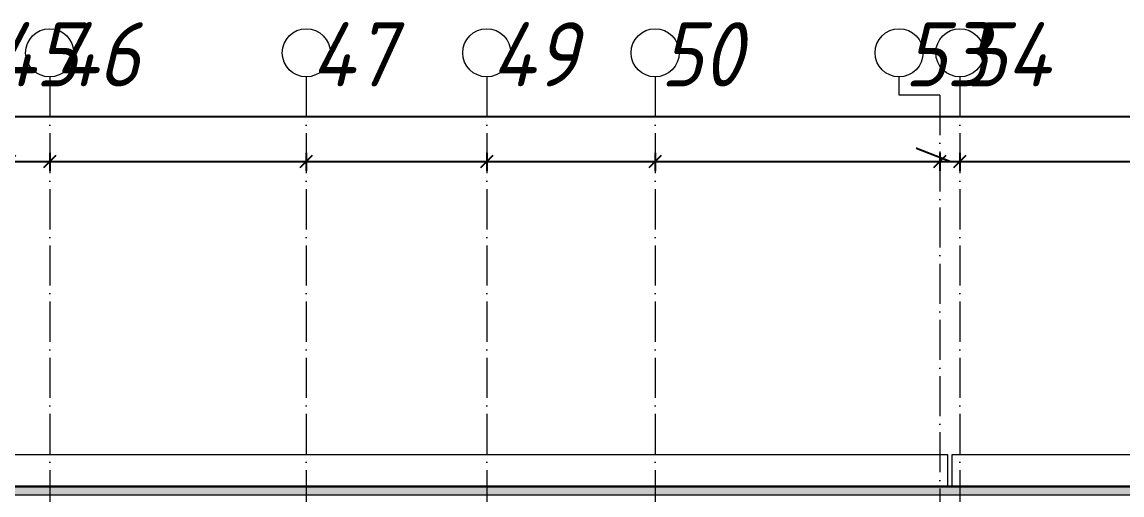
# Model space of a CAD drawing. Header units: millimetres. Extents: x -401725 to 250493, y 305116 to 802890.
# Drawn here: x -287596 to -273880, y 544698 to 550593 of the extents above; entities that cross this region are included whole.
import ezdxf

# ---------------------------------------------------------------- set-up
doc = ezdxf.new("R2010")
doc.units = ezdxf.units.MM
doc.linetypes.add('50_200_ШТРИХ_1Т_ш5_п1_п1_', pattern=[700, 500, -100, 0, -100])
for name, color, linetype, lineweight in [('A-____-____-DIMS', 7, 'Continuous', 9), ('A-FLOR-____-OTLN', 7, 'Continuous', 9), ('A-WALL-____-MCUT', 7, 'Continuous', 13), ('A-WALL-____-MCUT-3', 7, 'Continuous', 9), ('A-WALL-____-PATT-1', 7, 'Continuous', 9), ('S-GRID-____-IDEN', 7, 'Continuous', 9), ('S-GRID-____-OTLN', 7, 'Continuous', 9), ('S-GRID-____-OTLN-1', 7, '50_200_ШТРИХ_1Т_ш5_п1_п1_', 9)]:
    doc.layers.add(name, color=color, linetype=linetype, lineweight=lineweight)
doc.styles.add('ISOCPEUR_I', font='isocpeui.ttf', dxfattribs={"width": 0.9, "height": 2.5})
doc.styles.add('ISOCPEUR_I_9', font='isocpeui.ttf', dxfattribs={"width": 0.9, "height": 250})
doc.dimstyles.new('ISO-2_5_0_9К_БОЛЬШОЙ_ОСИ', dxfattribs={"dimscale": 304.8, "dimtxt": 248.995294, "dimasz": 0.492126, "dimexe": 0.393701, "dimexo": 0, "dimgap": 0, "dimtad": 1, "dimdec": 0, "dimzin": 0, "dimdsep": 46, "dimtxsty": 'ISOCPEUR_I', "dimblk1": 'OBLIQUE', "dimblk2": 'OBLIQUE', "dimsah": 1, "dimcen": 0.09, "dimdle": 0.393701, "dimazin": 0, "dimtfac": 1, "dimtdec": 4, "dimtix": 1, "dimtmove": 0, "dimatfit": 3, "dimfxl": 1, "dimtvp": 1, "dimtolj": 1, "dimtzin": 0, "dimarcsym": 2})
doc.dimstyles.new('ISO-2_5_0_9К_БОЛЬШОЙ_ОСИ_1', dxfattribs={"dimscale": 304.8, "dimtxt": 248.995294, "dimasz": 0.492126, "dimexe": 0.393701, "dimexo": 0, "dimgap": 0, "dimtad": 1, "dimdec": 0, "dimzin": 0, "dimdsep": 46, "dimtxsty": 'ISOCPEUR_I', "dimblk1": 'OBLIQUE', "dimblk2": 'OBLIQUE', "dimsah": 1, "dimcen": 0.09, "dimdle": 0.393701, "dimazin": 0, "dimtfac": 1, "dimtdec": 4, "dimtix": 1, "dimtmove": 1, "dimatfit": 3, "dimfxl": 1, "dimtvp": 1, "dimtolj": 1, "dimtzin": 0, "dimarcsym": 2})
doc.dimstyles.new('ISO-2_5_0_9К_БОЛЬШОЙ_ОСИ_2', dxfattribs={"dimscale": 304.8, "dimtxt": 248.995294, "dimasz": 0.492126, "dimexe": 0.393701, "dimexo": 0, "dimgap": 0, "dimtad": 1, "dimdec": 0, "dimzin": 0, "dimdsep": 46, "dimtxsty": 'ISOCPEUR_I_9', "dimblk1": 'OBLIQUE', "dimblk2": 'OBLIQUE', "dimsah": 1, "dimcen": 0.09, "dimdle": 0.393701, "dimazin": 0, "dimtfac": 1, "dimtdec": 4, "dimtix": 1, "dimtmove": 2, "dimatfit": 3, "dimfxl": 1, "dimtvp": 1, "dimtolj": 1, "dimtzin": 0, "dimarcsym": 2})

# ---------------------------------------------------------------- blocks, each defined once
blk = doc.blocks.new('Ось сетки - Круг_Ø6_00__ISO-2_5_0_9K_-25732049-АР1_Кладочный план подвала в осях 1-64_Ю-ЯЯ')
at = {"layer": 'S-GRID-____-IDEN'}
blk.add_circle((0, 0), 3, dxfattribs=at)
blk = doc.blocks.new('_Oblique')
at = {"color": 0, "linetype": 'ByBlock', "lineweight": -2}
blk.add_line((-0.5, -0.5), (0.5, 0.5), dxfattribs=at)
blk = doc.blocks.new('*D8525')
at = {"layer": 'A-____-____-DIMS', "color": 0, "lineweight": -2, "transparency": 16777216}
for p, q in [((-287751, 548962), (-287751, 548736)), ((-287251, 548962), (-287251, 548736)), ((-287871, 548856), (-287131, 548856))]:
    blk.add_line(p, q, dxfattribs=at)
at = {"layer": 'Defpoints', "color": 0, "transparency": 16777216}
for p in [(-287751, 548962), (-287251, 548962), (-287251, 548856)]:
    blk.add_point(p, dxfattribs=at)
at = {"layer": 'A-____-____-DIMS', "color": 0, "lineweight": -2, "transparency": 16777216, "xscale": 150, "yscale": 150, "zscale": 150, "rotation": 180}
blk.add_blockref('_Oblique', (-287751, 548856), dxfattribs=at)
at = {"layer": 'A-____-____-DIMS', "color": 0, "lineweight": -2, "transparency": 16777216, "xscale": 150, "yscale": 150, "zscale": 150}
blk.add_blockref('_Oblique', (-287251, 548856), dxfattribs=at)
at = {"layer": 'A-____-____-DIMS', "color": 0, "transparency": 16777216, "insert": (-287501, 548858), "char_height": 2.5, "width": 568.86, "attachment_point": 5, "style": 'ISOCPEUR_I'}
blk.add_mtext('\\A1;500', dxfattribs=at)
blk = doc.blocks.new('*D8526')
at = {"layer": 'A-____-____-DIMS', "color": 0, "lineweight": -2, "transparency": 16777216}
for p, q in [((-287251, 548962), (-287251, 548736)), ((-284051, 548962), (-284051, 548736)), ((-287371, 548856), (-283931, 548856))]:
    blk.add_line(p, q, dxfattribs=at)
at = {"layer": 'Defpoints', "color": 0, "transparency": 16777216}
for p in [(-287251, 548962), (-284051, 548962), (-284051, 548856)]:
    blk.add_point(p, dxfattribs=at)
at = {"layer": 'A-____-____-DIMS', "color": 0, "lineweight": -2, "transparency": 16777216, "xscale": 150, "yscale": 150, "zscale": 150, "rotation": 180}
blk.add_blockref('_Oblique', (-287251, 548856), dxfattribs=at)
at = {"layer": 'A-____-____-DIMS', "color": 0, "lineweight": -2, "transparency": 16777216, "xscale": 150, "yscale": 150, "zscale": 150}
blk.add_blockref('_Oblique', (-284051, 548856), dxfattribs=at)
at = {"layer": 'A-____-____-DIMS', "color": 0, "transparency": 16777216, "insert": (-285651, 548858), "char_height": 2.5, "width": 758.48, "attachment_point": 5, "style": 'ISOCPEUR_I'}
blk.add_mtext('\\A1;3200', dxfattribs=at)
blk = doc.blocks.new('*D8527')
at = {"layer": 'A-____-____-DIMS', "color": 0, "lineweight": -2, "transparency": 16777216}
for p, q in [((-284051, 548962), (-284051, 548736)), ((-281801, 548962), (-281801, 548736)), ((-284171, 548856), (-281681, 548856))]:
    blk.add_line(p, q, dxfattribs=at)
at = {"layer": 'Defpoints', "color": 0, "transparency": 16777216}
for p in [(-284051, 548962), (-281801, 548962), (-281801, 548856)]:
    blk.add_point(p, dxfattribs=at)
at = {"layer": 'A-____-____-DIMS', "color": 0, "lineweight": -2, "transparency": 16777216, "xscale": 150, "yscale": 150, "zscale": 150, "rotation": 180}
blk.add_blockref('_Oblique', (-284051, 548856), dxfattribs=at)
at = {"layer": 'A-____-____-DIMS', "color": 0, "lineweight": -2, "transparency": 16777216, "xscale": 150, "yscale": 150, "zscale": 150}
blk.add_blockref('_Oblique', (-281801, 548856), dxfattribs=at)
at = {"layer": 'A-____-____-DIMS', "color": 0, "transparency": 16777216, "insert": (-282926, 548858), "char_height": 2.5, "width": 758.48, "attachment_point": 5, "style": 'ISOCPEUR_I'}
blk.add_mtext('\\A1;2250', dxfattribs=at)
blk = doc.blocks.new('*D8528')
at = {"layer": 'A-____-____-DIMS', "color": 0, "lineweight": -2, "transparency": 16777216}
for p, q in [((-281801, 548962), (-281801, 548736)), ((-279701, 548962), (-279701, 548736)), ((-281921, 548856), (-279581, 548856))]:
    blk.add_line(p, q, dxfattribs=at)
at = {"layer": 'Defpoints', "color": 0, "transparency": 16777216}
for p in [(-281801, 548962), (-279701, 548962), (-279701, 548856)]:
    blk.add_point(p, dxfattribs=at)
at = {"layer": 'A-____-____-DIMS', "color": 0, "lineweight": -2, "transparency": 16777216, "xscale": 150, "yscale": 150, "zscale": 150, "rotation": 180}
blk.add_blockref('_Oblique', (-281801, 548856), dxfattribs=at)
at = {"layer": 'A-____-____-DIMS', "color": 0, "lineweight": -2, "transparency": 16777216, "xscale": 150, "yscale": 150, "zscale": 150}
blk.add_blockref('_Oblique', (-279701, 548856), dxfattribs=at)
at = {"layer": 'A-____-____-DIMS', "color": 0, "transparency": 16777216, "insert": (-280751, 548858), "char_height": 2.5, "width": 701.02, "attachment_point": 5, "style": 'ISOCPEUR_I'}
blk.add_mtext('\\A1;2100', dxfattribs=at)
blk = doc.blocks.new('*D8529')
at = {"layer": 'A-____-____-DIMS', "color": 0, "lineweight": -2, "transparency": 16777216}
for p, q in [((-279701, 548962), (-279701, 548736)), ((-276151, 548962), (-276151, 548736)), ((-279821, 548856), (-276031, 548856))]:
    blk.add_line(p, q, dxfattribs=at)
at = {"layer": 'Defpoints', "color": 0, "transparency": 16777216}
for p in [(-279701, 548962), (-276151, 548962), (-276151, 548856)]:
    blk.add_point(p, dxfattribs=at)
at = {"layer": 'A-____-____-DIMS', "color": 0, "lineweight": -2, "transparency": 16777216, "xscale": 150, "yscale": 150, "zscale": 150, "rotation": 180}
blk.add_blockref('_Oblique', (-279701, 548856), dxfattribs=at)
at = {"layer": 'A-____-____-DIMS', "color": 0, "lineweight": -2, "transparency": 16777216, "xscale": 150, "yscale": 150, "zscale": 150}
blk.add_blockref('_Oblique', (-276151, 548856), dxfattribs=at)
at = {"layer": 'A-____-____-DIMS', "color": 0, "transparency": 16777216, "insert": (-277926, 548858), "char_height": 2.5, "width": 758.48, "attachment_point": 5, "style": 'ISOCPEUR_I'}
blk.add_mtext('\\A1;3550', dxfattribs=at)
blk = doc.blocks.new('*D8389')
at = {"layer": 'A-____-____-DIMS', "color": 0, "lineweight": -2, "transparency": 16777216}
for p, q in [((-276443, 549016), (-276448, 549016)), ((-276026, 548856), (-276443, 549016)), ((-276151, 548962), (-276151, 548736)), ((-275901, 548962), (-275901, 548736)), ((-276271, 548856), (-275781, 548856))]:
    blk.add_line(p, q, dxfattribs=at)
at = {"layer": 'Defpoints', "color": 0, "transparency": 16777216}
for p in [(-276151, 548962), (-275901, 548962), (-275901, 548856)]:
    blk.add_point(p, dxfattribs=at)
at = {"layer": 'A-____-____-DIMS', "color": 0, "lineweight": -2, "transparency": 16777216, "xscale": 150, "yscale": 150, "zscale": 150, "rotation": 180}
blk.add_blockref('_Oblique', (-276151, 548856), dxfattribs=at)
at = {"layer": 'A-____-____-DIMS', "color": 0, "lineweight": -2, "transparency": 16777216, "xscale": 150, "yscale": 150, "zscale": 150}
blk.add_blockref('_Oblique', (-275901, 548856), dxfattribs=at)
at = {"layer": 'A-____-____-DIMS', "color": 0, "transparency": 16777216, "insert": (-277012, 549020), "char_height": 2.5, "width": 568.86, "attachment_point": 1, "line_spacing_factor": 1.149209, "style": 'ISOCPEUR_I'}
blk.add_mtext('\\A1;250', dxfattribs=at)
blk = doc.blocks.new('*D8390')
at = {"layer": 'A-____-____-DIMS', "color": 0, "lineweight": -2, "transparency": 16777216}
for p, q in [((-275901, 548962), (-275901, 548736)), ((-273001, 548962), (-273001, 548736)), ((-276021, 548856), (-272881, 548856))]:
    blk.add_line(p, q, dxfattribs=at)
at = {"layer": 'Defpoints', "color": 0, "transparency": 16777216}
for p in [(-275901, 548962), (-273001, 548962), (-273001, 548856)]:
    blk.add_point(p, dxfattribs=at)
at = {"layer": 'A-____-____-DIMS', "color": 0, "lineweight": -2, "transparency": 16777216, "xscale": 150, "yscale": 150, "zscale": 150, "rotation": 180}
blk.add_blockref('_Oblique', (-275901, 548856), dxfattribs=at)
at = {"layer": 'A-____-____-DIMS', "color": 0, "lineweight": -2, "transparency": 16777216, "xscale": 150, "yscale": 150, "zscale": 150}
blk.add_blockref('_Oblique', (-273001, 548856), dxfattribs=at)
at = {"layer": 'A-____-____-DIMS', "color": 0, "transparency": 16777216, "insert": (-274451, 548858), "char_height": 2.5, "width": 758.48, "attachment_point": 5, "style": 'ISOCPEUR_I'}
blk.add_mtext('\\A1;2900', dxfattribs=at)
blk = doc.blocks.new('*D8396')
at = {"layer": 'A-____-____-DIMS', "color": 0, "lineweight": -2, "transparency": 16777216}
for p, q in [((-353101, 549515), (-353101, 549289)), ((-249601, 549515), (-249601, 549289)), ((-353221, 549409), (-301868, 549409)), ((-249481, 549409), (-300989, 549409))]:
    blk.add_line(p, q, dxfattribs=at)
at = {"layer": 'Defpoints', "color": 0, "transparency": 16777216}
for p in [(-353101, 549515), (-249601, 549515), (-249601, 549409)]:
    blk.add_point(p, dxfattribs=at)
at = {"layer": 'A-____-____-DIMS', "color": 0, "lineweight": -2, "transparency": 16777216, "xscale": 150, "yscale": 150, "zscale": 150, "rotation": 180}
blk.add_blockref('_Oblique', (-353101, 549409), dxfattribs=at)
at = {"layer": 'A-____-____-DIMS', "color": 0, "lineweight": -2, "transparency": 16777216, "xscale": 150, "yscale": 150, "zscale": 150}
blk.add_blockref('_Oblique', (-249601, 549409), dxfattribs=at)
at = {"layer": 'A-____-____-DIMS', "color": 0, "transparency": 16777216, "insert": (-301969, 549735), "char_height": 250, "width": 1080.26, "attachment_point": 1, "line_spacing_factor": 1.149209, "style": 'ISOCPEUR_I_9'}
blk.add_mtext('\\A1;103500', dxfattribs=at)

msp = doc.modelspace()

# ---------------------------------------------------------------- hatches: boundary and pattern name
at = {"layer": 'A-WALL-____-PATT-1'}
h = msp.add_hatch(dxfattribs=at)
h.set_pattern_fill('FP_54', color=256, style=0, pattern_type=2)
h.set_pattern_definition([(0, (-350751.34, 459015.94), (120.967, 69.841), [80.645, -161.29]), (120, (-350751.34, 459015.94), (-120.96808, 69.84086), [80.645, -161.29]), (60, (-350751.34, 459015.94), (-8e-05, 139.68186), [0, -161.29, 80.645, 0])])
h.paths.add_polyline_path([(-249499.3432, 544698.983), (-249499.3432, 544798.983), (-324701.3432, 544798.983), (-324701.3432, 544698.983), (-249501.3432, 544698.983)], flags=0)
h.paths.add_polyline_path([(-326301.3432, 544698.983), (-326301.3432, 544798.983), (-353203.3432, 544798.983), (-353203.3432, 544698.983), (-329555.828, 544698.983)], flags=0)

# ---------------------------------------------------------------- linework, layer by layer
at = {"layer": 'A-FLOR-____-OTLN'}
for p, q in [((-276051.3432, 545196.983), (-300551.3432, 545196.983)), ((-276051.3432, 544806.983), (-276051.3432, 545196.983)), ((-264251.3432, 545196.983), (-276001.3432, 545196.983)), ((-276001.3432, 545196.983), (-276001.3432, 544806.983))]:
    msp.add_line(p, q, dxfattribs=at)
at = {"layer": 'A-WALL-____-MCUT'}
for p, q in [((-249391.3432, 544806.983), (-324701.3432, 544806.983)), ((-324701.3432, 544798.983), (-249399.3432, 544798.983))]:
    msp.add_line(p, q, dxfattribs=at)
at = {"layer": 'A-WALL-____-MCUT-3'}
msp.add_line((-324701.3432, 544698.983), (-249499.3432, 544698.983), dxfattribs=at)
at = {"layer": 'S-GRID-____-OTLN'}
for p, q in [((-276659.3395, 549680.9515), (-276659.3395, 549908.7924)), ((-276151.3432, 549680.9515), (-276659.3395, 549680.9515))]:
    msp.add_line(p, q, dxfattribs=at)
at = {"layer": 'S-GRID-____-OTLN-1'}
for p, q in [((-287251.3432, 549908.7924), (-287251.3432, 512071.8678)), ((-284051.3432, 549908.7924), (-284051.3432, 511907.5288)), ((-281801.3432, 549908.7924), (-281801.3432, 499110.3507)), ((-279701.3432, 549908.7924), (-279701.3432, 499110.3507)), ((-275901.3432, 549908.7924), (-275901.3432, 499110.3507)), ((-276151.3432, 549680.9515), (-276151.3432, 499429.186))]:
    msp.add_line(p, q, dxfattribs=at)

# ---------------------------------------------------------------- block references
at = {"layer": 'S-GRID-____-IDEN', "xscale": 99.99999999999993, "yscale": 99.99999999999993, "zscale": 99.99999999999993, "rotation": 180}
for p in [(-287251.3432, 550208.7924), (-284051.3432, 550208.7924), (-281801.3432, 550208.7924), (-279701.3432, 550208.7924), (-276659.3395, 550208.7924), (-275901.3432, 550208.7924)]:
    msp.add_blockref('Ось сетки - Круг_Ø6_00__ISO-2_5_0_9K_-25732049-АР1_Кладочный план подвала в осях 1-64_Ю-ЯЯ', p, dxfattribs=at)

# ---------------------------------------------------------------- texts
at = {"layer": 'S-GRID-____-IDEN', "char_height": 800, "attachment_point": 1, "style": 'ISOCPEUR_I'}
for s, insert, width in [('45', (-287973.2163, 550589.9797), 425.696062), ('46', (-287193.0498, 550589.9797), 425.696062), ('47', (-283993.0498, 550589.9797), 425.696062), ('49', (-281743.0498, 550589.9797), 425.696062), ('50', (-279634.0498, 550589.9797), 404.0505), ('53', (-276592.046, 550589.9797), 404.0505), ('54', (-275843.0498, 550589.9797), 425.696062)]:
    msp.add_mtext(s, dxfattribs=dict(at, insert=insert, width=width))

# ---------------------------------------------------------------- dimensions: what is measured, and where the dimension line sits
at = {"layer": 'A-____-____-DIMS'}
for base, p1, p2, dimstyle, override, picture, middle in [((-249601.3432, 549408.6096), (-353101.3432, 549514.6756), (-249601.3432, 549514.6756), 'ISO-2_5_0_9К_БОЛЬШОЙ_ОСИ_2', {"dimtxt": 400, "dimpost": '<>', "dimfxl": 103500}, '*D8396', (-301428.493, 549568.5568)), ((-275901.3432, 548856.3903), (-276151.3432, 548962.4563), (-275901.3432, 548962.4563), 'ISO-2_5_0_9К_БОЛЬШОЙ_ОСИ_1', {"dimtxt": 400, "dimpost": '<>', "dimfxl": 250}, '*D8389', (-276442.9708, 549016.3375))]:
    dim = msp.add_linear_dim(base=base, p1=p1, p2=p2, dimstyle=dimstyle, override=override, dxfattribs=at)
    dim.commit()
    dim.dimension.update_dxf_attribs({"geometry": picture, "text_midpoint": middle, "dimtype": 160})
for base, p1, p2, override, picture, middle in [((-287251.3432, 548856.3903), (-287751.3432, 548962.4563), (-287251.3432, 548962.4563), {"dimtxt": 400, "dimpost": '<>', "dimfxl": 500}, '*D8525', (-287501.3432, 548857.6403)), ((-284051.3432, 548856.3903), (-287251.3432, 548962.4563), (-284051.3432, 548962.4563), {"dimtxt": 400, "dimpost": '<>', "dimfxl": 3200}, '*D8526', (-285651.3432, 548857.6403)), ((-281801.3432, 548856.3903), (-284051.3432, 548962.4563), (-281801.3432, 548962.4563), {"dimtxt": 400, "dimpost": '<>', "dimfxl": 2250}, '*D8527', (-282926.3432, 548857.6403)), ((-279701.3432, 548856.3903), (-281801.3432, 548962.4563), (-279701.3432, 548962.4563), {"dimtxt": 400, "dimpost": '<>', "dimfxl": 2100}, '*D8528', (-280751.3432, 548857.6403)), ((-276151.3432, 548856.3903), (-279701.3432, 548962.4563), (-276151.3432, 548962.4563), {"dimtxt": 400, "dimpost": '<>', "dimfxl": 3550}, '*D8529', (-277926.3432, 548857.6403)), ((-273001.3432, 548856.3903), (-275901.3432, 548962.4563), (-273001.3432, 548962.4563), {"dimtxt": 400, "dimpost": '<>', "dimfxl": 2900}, '*D8390', (-274451.3432, 548857.6403))]:
    dim = msp.add_linear_dim(base=base, p1=p1, p2=p2, dimstyle='ISO-2_5_0_9К_БОЛЬШОЙ_ОСИ', override=override, dxfattribs=at)
    dim.commit()
    dim.dimension.update_dxf_attribs({"geometry": picture, "text_midpoint": middle})

doc.saveas('drawing.dxf')
